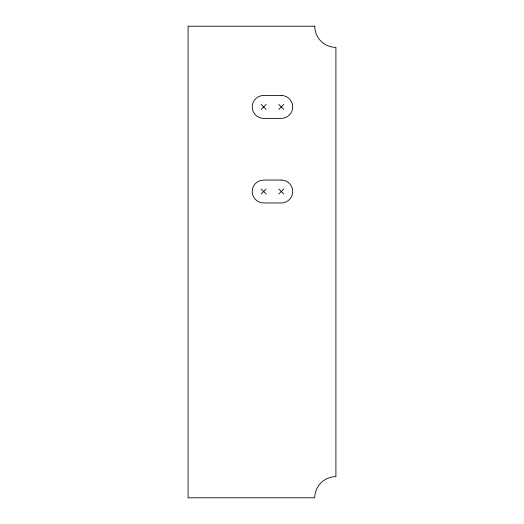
<?xml version="1.0" encoding="UTF-8"?>
<svg xmlns="http://www.w3.org/2000/svg" width="524" height="524" viewBox="0 0 524 524"><rect width="100%" height="100%" fill="white"/><g stroke="black" fill="none" stroke-linecap="round" stroke-linejoin="round"><path stroke-width="0.79" d="M261.162 109.405L266.146 104.42M278.788 109.405L283.772 104.42M261.162 193.998L266.146 189.013M278.788 193.998L283.772 189.013M278.788 104.42L283.772 109.405M261.162 104.42L266.146 109.405M278.788 189.013L283.772 193.998M261.162 189.013L266.146 193.998M314.767 26.2L188.09 26.2L188.09 497.8L314.767 497.8A21.15 21.15 0 0 1 335.91 476.65L335.91 47.35A21.15 21.15 0 0 1 314.767 26.2M281.277 95.46L263.657 95.46A11.456 11.456 0 0 0 252.201 106.916A11.456 11.456 0 0 0 263.657 118.372L281.277 118.372A11.456 11.456 0 0 0 292.733 106.916A11.456 11.456 0 0 0 281.277 95.46M281.277 180.053L263.657 180.053A11.456 11.456 0 0 0 252.201 191.509A11.456 11.456 0 0 0 263.657 202.965L281.277 202.965A11.456 11.456 0 0 0 292.733 191.509A11.456 11.456 0 0 0 281.277 180.053"/></g></svg>
